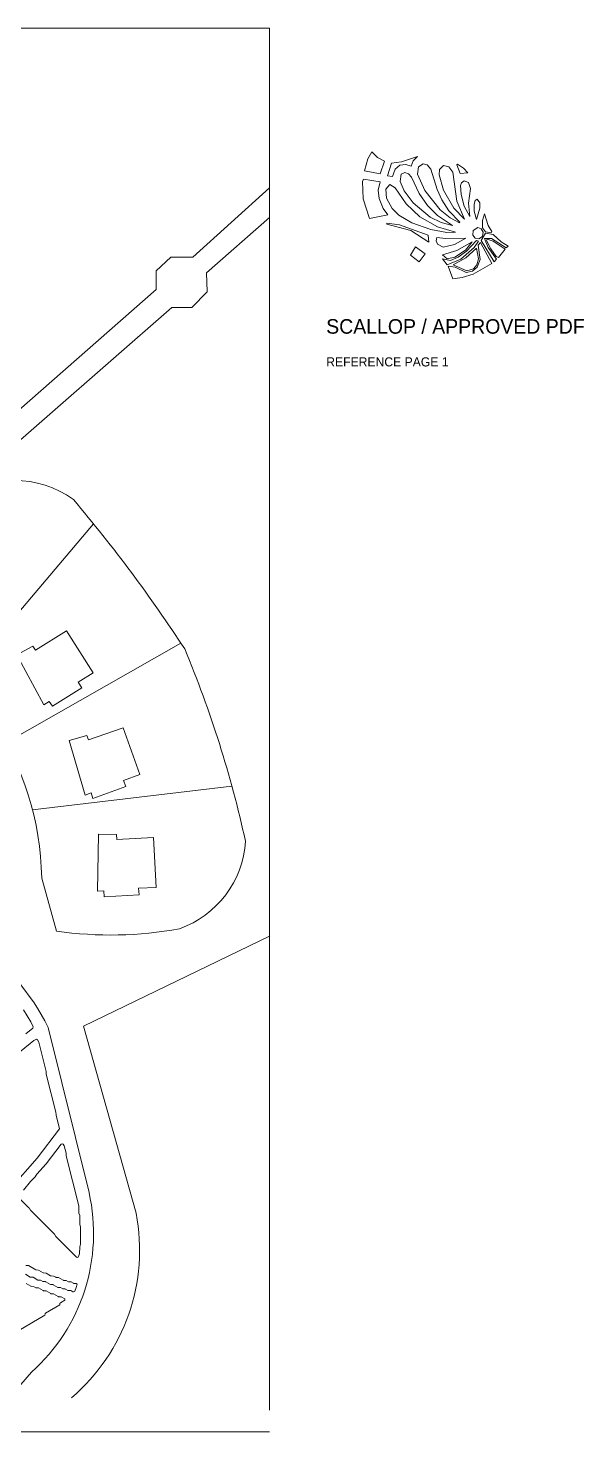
# Model space of a CAD drawing. Header units: inches. Extents: x 36 to 80.1, y 17.3 to 55.9.
# Drawn here: x 64.81 to 80.08, y 17.31 to 55.9 of the extents above; entities that cross this region are included whole.
import ezdxf

# ---------------------------------------------------------------- set-up
doc = ezdxf.new("R2010")
doc.units = ezdxf.units.IN
for name, color, linetype, lineweight in [('01_ORIGINAL_CAD', 7, 'Continuous', 20), ('03_ADDED_AREAS_SAME_COMPOSITION', 7, 'Continuous', 15), ('05_REFERENCE_ICON', 7, 'Continuous', 15), ('06_LABEL', 7, 'Continuous', 15)]:
    doc.layers.add(name, color=color, linetype=linetype, lineweight=lineweight)

msp = doc.modelspace()

# ---------------------------------------------------------------- linework, layer by layer
at = {"layer": '01_ORIGINAL_CAD'}
for p, q in [((36.248, 55.9), (71.442, 55.9)), ((71.442, 55.9), (71.442, 17.906)), ((71.442, 17.312), (36.248, 17.312))]:
    msp.add_line(p, q, dxfattribs=at)
for points in [[(63.257, 44.272), (68.329, 48.719), (68.329, 49.231), (68.73, 49.6), (69.33, 49.6), (71.442, 51.512), (71.442, 50.696), (69.711, 49.177), (69.725, 48.651), (69.304, 48.218), (68.761, 48.218), (63.72, 43.82), (63.817, 43.397)], [(66.604, 42.276), (62.941, 37.945)], [(69.006, 38.995), (64.196, 36.253)], [(70.407, 35.063), (64.93, 34.409)], [(65.18, 32.538), (65.591, 31.078)], [(71.442, 30.938), (66.326, 28.468)], [(66.326, 28.468), (67.775, 23.323)]]:
    msp.add_lwpolyline(points, dxfattribs=at)
for points in [[(60.29, 39.74, -0.089338), (62.813, 42.944, -0.322066), (66.051, 42.944, -0.030946), (69.111, 38.833, -0.044664), (70.78, 33.554, -0.301674), (68.967, 31.144, -0.082145), (65.591, 31.078)], [(60.29, 39.74, -0.300089), (65.18, 32.538)], [(53.65, 30.945, -0.14301), (60.243, 31.63, -0.286424), (65.36, 28.431), (66.481, 23.89, -0.272091), (64.9, 18.954), (63.661, 17.533)]]:
    msp.add_lwpolyline(points, format="xyb", dxfattribs=at)
for points in [[(65.006, 38.799), (65.865, 39.334), (66.595, 38.175), (66.187, 37.918), (66.283, 37.767), (65.474, 37.257), (65.389, 37.391), (65.242, 37.298), (64.498, 38.674), (64.936, 38.911)], [(66.464, 36.332), (67.417, 36.67), (67.882, 35.382), (67.428, 35.218), (67.489, 35.05), (66.59, 34.725), (66.536, 34.875), (66.372, 34.816), (65.94, 36.319), (66.419, 36.457)], [(67.244, 33.6), (68.254, 33.648), (68.327, 32.28), (67.845, 32.255), (67.855, 32.076), (66.9, 32.025), (66.892, 32.184), (66.717, 32.175), (66.739, 33.739), (67.237, 33.732)]]:
    msp.add_lwpolyline(points, close=True, dxfattribs=at)
msp.add_arc((62.535, 22.313), 5.337, 310.4718, 10.9016, dxfattribs=at)
at = {"layer": '03_ADDED_AREAS_SAME_COMPOSITION'}
for points in [[(64.68, 28.914), (64.881, 28.587), (64.946, 28.448), (64.934, 28.414), (64.749, 28.258)], [(63.914, 27.218), (64.968, 28.07), (65.037, 28.104), (65.068, 28.093), (65.098, 28.025), (65.299, 27.22), (65.303, 27.152), (65.303, 27.149), (65.303, 27.147), (65.573, 26.1), (65.578, 26.027), (65.578, 26.022), (65.672, 25.644), (65.054, 24.838), (64.329, 24.015)], [(64.683, 23.96), (64.871, 24.198), (65.006, 24.333), (65.008, 24.335), (65.01, 24.338), (65.048, 24.4), (65.307, 24.684), (65.308, 24.685), (65.719, 25.22), (65.742, 25.233), (65.768, 25.226), (65.798, 25.174), (65.849, 24.97), (65.853, 24.902), (65.853, 24.897), (66.198, 23.525), (66.201, 23.333), (66.202, 23.33), (66.203, 23.326), (66.225, 23.26), (66.225, 23.026), (66.225, 23.022), (66.226, 23.019), (66.25, 22.936), (66.25, 22.47), (66.228, 22.404), (66.227, 22.4), (66.226, 22.396), (66.224, 22.211), (66.186, 22.112), (66.164, 22.104), (66.137, 22.116), (65.572, 22.681), (65.532, 22.744), (65.531, 22.747), (65.529, 22.749), (64.872, 23.406), (64.832, 23.469), (64.831, 23.472), (64.829, 23.474), (64.545, 23.758)], [(64.745, 21.891), (64.82, 21.885), (65.015, 21.769), (65.018, 21.767), (65.021, 21.766), (65.024, 21.765), (65.027, 21.765), (65.095, 21.762), (65.221, 21.687), (65.224, 21.685), (65.227, 21.684), (65.23, 21.684), (65.233, 21.683), (65.301, 21.68), (65.427, 21.605), (65.43, 21.604), (65.433, 21.603), (65.436, 21.602), (65.439, 21.602), (65.507, 21.598), (65.572, 21.562), (65.575, 21.56), (65.578, 21.559), (65.581, 21.559), (65.584, 21.558), (65.644, 21.557), (65.771, 21.482), (65.774, 21.481), (65.776, 21.48), (65.779, 21.479), (65.782, 21.479), (65.851, 21.475), (65.915, 21.439), (65.918, 21.438), (65.921, 21.437), (65.924, 21.436), (65.927, 21.436), (65.988, 21.434), (66.053, 21.398), (66.055, 21.397), (66.058, 21.396), (66.061, 21.395), (66.064, 21.395), (66.125, 21.393), (66.155, 21.376), (66.128, 21.282), (66.092, 21.18), (66.058, 21.161), (66.035, 21.161), (65.978, 21.195), (65.975, 21.196), (65.972, 21.197), (65.969, 21.198), (65.967, 21.198), (65.898, 21.202), (65.833, 21.238), (65.831, 21.239), (65.828, 21.24), (65.825, 21.241), (65.822, 21.241), (65.761, 21.243), (65.696, 21.279), (65.693, 21.28), (65.69, 21.281), (65.687, 21.282), (65.684, 21.282), (65.624, 21.284), (65.497, 21.358), (65.495, 21.36), (65.492, 21.361), (65.489, 21.362), (65.486, 21.362), (65.418, 21.365), (65.291, 21.44), (65.289, 21.442), (65.286, 21.443), (65.283, 21.443), (65.28, 21.444), (65.212, 21.447), (65.147, 21.484), (65.144, 21.485), (65.141, 21.486), (65.138, 21.486), (65.135, 21.487), (65.074, 21.488), (64.948, 21.563), (64.945, 21.564), (64.942, 21.565), (64.939, 21.566), (64.936, 21.566), (64.868, 21.57), (64.735, 21.647)], [(64.753, 21.393), (64.88, 21.318), (64.882, 21.317), (64.885, 21.316), (64.888, 21.315), (64.891, 21.315), (64.959, 21.311), (65.024, 21.275), (65.027, 21.273), (65.03, 21.272), (65.033, 21.272), (65.036, 21.272), (65.097, 21.27), (65.223, 21.195), (65.226, 21.194), (65.229, 21.193), (65.231, 21.192), (65.234, 21.192), (65.302, 21.188), (65.429, 21.114), (65.432, 21.112), (65.435, 21.111), (65.437, 21.111), (65.44, 21.11), (65.508, 21.107), (65.635, 21.032), (65.638, 21.03), (65.641, 21.029), (65.644, 21.029), (65.647, 21.028), (65.714, 21.025), (65.812, 20.967), (65.812, 20.932), (65.694, 20.861), (65.691, 20.859), (65.689, 20.857), (65.687, 20.854), (65.685, 20.852), (65.683, 20.849), (65.682, 20.846), (65.682, 20.843), (65.677, 20.81), (65.288, 20.577), (65.285, 20.575), (65.283, 20.573), (65.28, 20.571), (65.279, 20.568), (65.277, 20.565), (65.276, 20.562), (65.268, 20.524), (64.552, 20.096)]]:
    msp.add_lwpolyline(points, dxfattribs=at)
at = {"layer": '05_REFERENCE_ICON'}
for points in [[(74.255, 52.5), (74.412, 52.346), (74.605, 52.242), (74.484, 51.894), (74.048, 51.974), (74.146, 52.307)], [(75.508, 52.368), (75.39, 52.252), (75.331, 52.109), (75.189, 52.151), (75.02, 52.129), (74.891, 52.024), (74.822, 51.82), (74.686, 51.84), (74.799, 52.19), (75.072, 52.222)], [(75.662, 52.17), (75.775, 52.14), (75.88, 52.019), (76.048, 51.461), (76.175, 51.182), (76.373, 50.881), (76.676, 50.57), (76.66, 50.55), (76.409, 50.684), (76.134, 50.901), (75.715, 51.435), (75.509, 51.889), (75.538, 52.091)], [(76.22, 52.119), (76.373, 52.088), (76.477, 51.937), (76.587, 51.142), (76.799, 50.646), (76.51, 50.95), (76.225, 51.445), (76.106, 51.869), (76.116, 52.009)], [(76.606, 52.163), (76.774, 52.047), (76.889, 51.925), (76.685, 51.904), (76.586, 52.138)], [(74.026, 51.745), (74.479, 51.674), (74.43, 51.442), (74.46, 51.213), (74.569, 50.943), (74.696, 50.766), (74.188, 50.662), (74.02, 51.206), (74, 51.687)], [(75.158, 51.932), (75.266, 51.891), (75.341, 51.802), (75.558, 51.357), (75.785, 51.025), (76.061, 50.746), (76.47, 50.478), (76.155, 50.56), (75.86, 50.704), (75.393, 51.093), (75.147, 51.424), (75.029, 51.682), (75.058, 51.884)], [(74.751, 51.601), (74.891, 51.512), (75.197, 51.066), (75.571, 50.714), (76.062, 50.435), (76.549, 50.292), (76.312, 50.281), (75.871, 50.363), (75.351, 50.549), (74.998, 50.755), (74.815, 50.938), (74.657, 51.227), (74.637, 51.47)], [(76.789, 51.706), (76.909, 51.658), (76.968, 51.493), (76.91, 51.092), (76.946, 50.718), (76.794, 51.001), (76.705, 51.322), (76.695, 51.575), (76.714, 51.648)], [(77.148, 51.2), (77.224, 51.1), (77.224, 50.95), (77.132, 50.636), (77.069, 50.867), (77.068, 51.059), (77.097, 51.162)], [(77.353, 50.799), (77.451, 50.47), (77.548, 50.305), (77.532, 50.272), (77.38, 50.303), (77.295, 50.413), (77.294, 50.615)], [(74.665, 50.537), (75.013, 50.496), (75.798, 50.207), (75.824, 50.012), (75.322, 50.332), (74.665, 50.507)], [(77.164, 50.415), (77.258, 50.384), (77.313, 50.294), (77.294, 50.175), (77.199, 50.106), (77.096, 50.127), (77.031, 50.206), (77.04, 50.336)], [(77.374, 50.262), (77.591, 50.229), (77.806, 50.024), (78, 49.909), (77.949, 49.859), (77.547, 50.116), (77.354, 50.115), (77.452, 49.87), (77.677, 49.551), (77.612, 49.476), (77.256, 50.062)], [(75.454, 49.888), (75.717, 49.694), (75.557, 49.477), (75.317, 49.657)], [(76.041, 50.147), (76.29, 50.115), (76.834, 50.123), (76.523, 49.951), (76.215, 49.878), (76.061, 49.957), (76.022, 50.05)], [(77.129, 50.065), (77.186, 50.041), (77.069, 49.865), (76.701, 49.548), (76.323, 49.393), (76.199, 49.554), (76.419, 49.515), (76.627, 49.599), (76.853, 49.765)], [(77.012, 50.024), (76.828, 49.796), (76.534, 49.599), (76.323, 49.558), (76.199, 49.668), (76.587, 49.785)], [(77.237, 50.003), (77.55, 49.431), (77.035, 49.135), (76.741, 49.042), (76.484, 49.01), (76.353, 49.36), (76.544, 49.329), (76.851, 49.185), (77.019, 49.217), (77.149, 49.333), (77.228, 49.541), (77.178, 49.933)], [(77.13, 49.848), (77.187, 49.555), (77.139, 49.39), (77.044, 49.279), (76.863, 49.228), (76.493, 49.393), (76.833, 49.589)], [(77.42, 50.095), (77.591, 50.043), (77.922, 49.82), (77.739, 49.59), (77.669, 49.618), (77.521, 49.834), (77.403, 50.062)]]:
    msp.add_lwpolyline(points, close=True, dxfattribs=at)

# ---------------------------------------------------------------- texts
at = {"layer": '06_LABEL'}
for s, height, p in [('SCALLOP / APPROVED PDF', 0.4, (73, 47.5)), ('REFERENCE PAGE 1', 0.25, (73, 46.6))]:
    msp.add_text(s, height=height, dxfattribs=at).set_placement(p)

doc.saveas('drawing.dxf')
